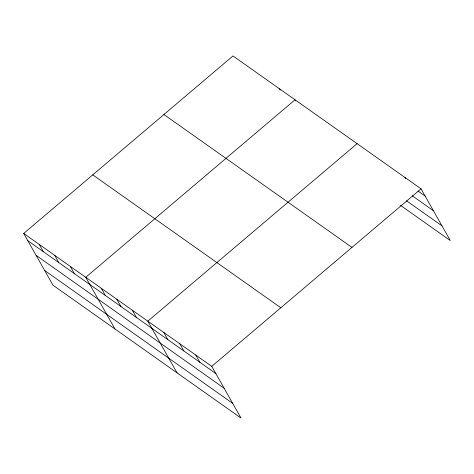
<?xml version="1.0" encoding="UTF-8"?>
<svg xmlns="http://www.w3.org/2000/svg" width="474" height="474" viewBox="0 0 474 474"><rect width="100%" height="100%" fill="white"/><g stroke="black" fill="none" stroke-linecap="round" stroke-linejoin="round"><path stroke-width="0.71" d="M23.7 233.451L211.748 366.343L241.011 418.062L52.964 285.17L23.7 233.451L232.989 55.938L421.036 188.83L450.3 240.549L400.571 205.408M357.1 143.646L147.811 321.159L177.075 372.878M211.748 366.343L421.036 188.83M418.021 191.034L425.125 196.052M412.119 195.673L433.432 210.734M406.473 200.763L441.993 225.867M163.921 114.518L351.975 247.41M92.768 174.87L280.815 307.762M27.788 240.673L215.836 373.565M36.095 255.356L224.143 388.253M44.657 270.488L232.704 403.38M405.051 177.531L405.732 178.739M295.729 100.992L295.047 99.789L85.758 277.308L115.016 329.027M279.53 88.828L280.211 90.03M195.768 355.05L199.85 362.272M179.782 343.751L183.871 350.973M163.797 332.458L167.885 339.68M132.299 310.197L136.388 317.42M116.782 299.23L120.87 306.459M101.27 288.269L105.358 295.492M70.241 266.341L74.329 273.563M54.729 255.379L58.817 262.602M39.212 244.412L43.3 251.641"/></g></svg>
